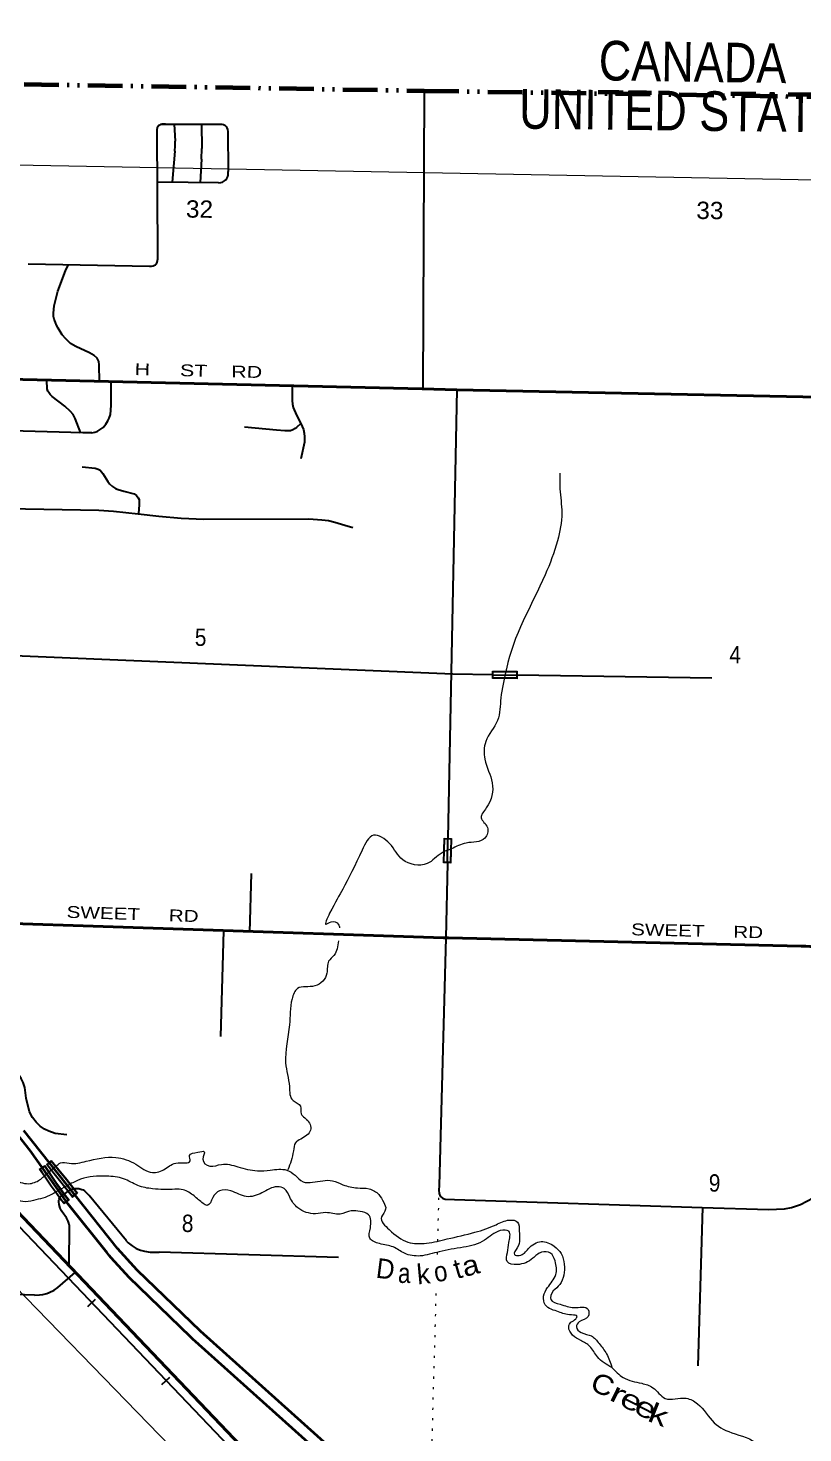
# Model space of a CAD drawing. Header units: feet. Extents: x -489137 to -242534, y 368785 to 558127.
# Drawn here: x -417307 to -409484, y 542763 to 556943 of the extents above; entities that cross this region are included whole.
import ezdxf
from ezdxf.enums import TextEntityAlignment as Align

# ---------------------------------------------------------------- set-up
doc = ezdxf.new("R2010")
doc.units = ezdxf.units.FT
doc.header["$LTSCALE"] = 70
doc.linetypes.add('DASH_DOUBLE_DOT', pattern=[9.2, 5, -1.2, 0.3, -1.2, 0.3, -1.2])
doc.linetypes.add('DOTTED', pattern=[1.5, 0.3, -1.2])
for name, color, linetype, lineweight in [('10', 7, 'DASH_DOUBLE_DOT', 60), ('18', 7, 'Continuous', 35), ('26', 7, 'Continuous', 40), ('27', 7, 'Continuous', 13), ('29', 7, 'Continuous', 25), ('31', 7, 'Continuous', 13), ('34', 7, 'Continuous', 25), ('39', 7, 'Continuous', 13), ('4', 7, 'Continuous', 13), ('55', 7, 'Continuous', 13), ('6', 7, 'DOTTED', 25), ('7', 7, 'DOTTED', 13)]:
    doc.layers.add(name, color=color, linetype=linetype, lineweight=lineweight)
doc.layers.add('41', color=7, linetype='Continuous')

msp = doc.modelspace()

# ---------------------------------------------------------------- linework, layer by layer
at = {"layer": '10'}
msp.add_lwpolyline([(-420509.76, 556436.64), (-418635.22, 556398.18), (-413309.47, 556311.12), (-407971.5, 556227.97), (-402701.87, 556136.28), (-397283.49, 556055.44), (-394123.72, 555925.82)], dxfattribs=at)
at = {"layer": '18'}
for points in [[(-403954.01, 532030.5), (-404384.24, 532412.31), (-404457.94, 532486.08), (-404482.75, 532510.92), (-404507.91, 532536.07), (-404628.31, 532656.44), (-408424.1, 536628.81), (-412045.68, 540418.86), (-412448.04, 540831.15), (-412719.92, 541087.37), (-415615.51, 543685.89), (-415638.57, 543706.59), (-415665.51, 543732.52), (-416286.85, 544330.56), (-416467.06, 544529.98), (-416487.42, 544552.51), (-416509.26, 544579.98), (-416900.42, 545071.95), (-416909.28, 545083.1), (-417286.86, 545614.21), (-417802.05, 546262.17)], [(-403904.8, 532133.69), (-404307.02, 532490.65), (-404404.48, 532588.21), (-404549.65, 532733.34), (-408324.77, 536684.08), (-410736.8, 539208.31), (-411966.55, 540495.27), (-412370.92, 540909.62), (-412645.45, 541168.34), (-415567.04, 543790.2), (-416206.52, 544405.71), (-416403.28, 544623.44), (-416830.88, 545161.25), (-417350.89, 545815.25)]]:
    msp.add_lwpolyline(points, dxfattribs=at)
at = {"layer": '26'}
msp.add_line((-404610.63, 531589.76), (-417491.43, 545077.24), dxfattribs=at)
for points in [[(-394183.28, 552795.33), (-396962.02, 552840.96), (-397314.71, 552841.19), (-402278.93, 552988.71), (-402652, 552994.95), (-407603.34, 553185.2), (-407975, 553189.95), (-407986.38, 553189.86), (-412977.51, 553291.09), (-413328.05, 553301.43), (-417795, 553404.83), (-418308.88, 553416.72), (-418658, 553418.95), (-420541.76, 553452.61)], [(-409124.29, 547313.83), (-409124.5, 547338.83), (-409124.64, 547356.22), (-409129.41, 547398.35), (-409138.57, 547439.74), (-409152, 547479.94), (-409169.56, 547518.53), (-409183.71, 547543.54), (-409201.07, 547565.99), (-409220.67, 547586.5), (-409242.31, 547604.84), (-409264.49, 547620.05), (-409283.89, 547630.5), (-409324.93, 547648.62), (-409367.63, 547662.35), (-409411.53, 547671.54), (-409456.15, 547676.09), (-409501, 547675.95), (-413062.9, 547760.49), (-413076.06, 547760.69), (-413112.9, 547761.92), (-418371.87, 547936.81), (-418974.96, 547951.48)]]:
    msp.add_lwpolyline(points, dxfattribs=at)
at = {"layer": '29'}
for p, q in [((-413309.47, 556311.12), (-413321.97, 553301.36)), ((-415996.12, 554642.95), (-416001.89, 555916.94)), ((-415920, 555972.92), (-415352, 555971.99)), ((-415833.16, 555972.78), (-415823.27, 555802.99)), ((-415555.97, 555972.32), (-415551.98, 555727.93)), ((-415289, 555899.95), (-415285.7, 555496.95)), ((-415824.15, 555699.05), (-415851, 555388.95)), ((-415554.46, 555618.98), (-415551.98, 555727.93)), ((-415554.46, 555618.98), (-415571, 555384.95)), ((-415383.99, 555382.28), (-415997, 555388.95)), ((-417306, 554564.95), (-416080.05, 554539.67)), ((-412977.51, 553291.09), (-413067.67, 548767.94)), ((-412619.2, 550416.4), (-412368.09, 550412.27)), ((-410404, 550379.95), (-412368.09, 550412.27)), ((-413072.75, 548513.21), (-413067.67, 548767.94)), ((-413072.75, 548513.21), (-413087.72, 547761.94)), ((-415054, 548408.95), (-415071, 547817.95)), ((-415332.86, 547831.06), (-415363, 546765.95)), ((-410498, 545036.95), (-410545, 543440.95)), ((-416892.19, 544862.94), (-416896.66, 544455.52)), ((-414174, 544534.95), (-415982.94, 544586.09))]:
    msp.add_line(p, q, dxfattribs=at)
for points in [[(-416001.89, 555916.94), (-415998.82, 555937.94), (-415994.56, 555951.47), (-415985.68, 555961.91), (-415971.37, 555970.03), (-415946.64, 555973.12), (-415920, 555972.92)], [(-415352, 555971.99), (-415335.3, 555969.26), (-415320.61, 555962.29), (-415307.48, 555949.93), (-415298.97, 555937.55), (-415293.57, 555920.54), (-415289, 555899.95)], [(-415824.15, 555699.05), (-415822.6, 555755.44), (-415823.27, 555802.99)], [(-415383.99, 555382.28), (-415359.26, 555385.42), (-415345.34, 555389.29), (-415322.93, 555400.89), (-415309.79, 555411.72), (-415298.97, 555425.64), (-415291.24, 555445.74), (-415287.38, 555460.43), (-415285.7, 555496.95)], [(-416080.05, 554539.67), (-416061.41, 554540.6), (-416045.18, 554544.47), (-416028.95, 554549.11), (-416019.07, 554554.56), (-416009.8, 554563.07), (-416001.9, 554580.04), (-415997.26, 554612.52), (-415996.12, 554642.95)], [(-416585, 553374.95), (-416588.51, 553542.27), (-416593.93, 553577.07), (-416610.16, 553610.32), (-416640.3, 553637.39), (-416687.44, 553666), (-416823.47, 553727.86), (-416876.8, 553759.57), (-416925.49, 553805.19), (-416963.36, 553847.73), (-417002.78, 553913.45), (-417019.01, 553945.16), (-417029.83, 553971.45), (-417042.96, 554006.25), (-417048.38, 554030.22), (-417049.15, 554065.02), (-417042.96, 554139.26), (-417005.87, 554287.73), (-416928.58, 554491.88), (-416900.76, 554550.65)], [(-416774, 552855.59), (-416829.64, 553002.51), (-416851.29, 553041.18), (-416879.11, 553073.66), (-416934.76, 553126.24), (-417064.6, 553225.22), (-417084.69, 553245.33), (-417098.61, 553263.89), (-417106.33, 553279.35), (-417112.52, 553301), (-417118.7, 553386.07)], [(-416661.98, 552858.34), (-416633.34, 552864.87), (-416610.15, 552872.6), (-416579.23, 552889.61), (-416549.86, 552912.81), (-416520.5, 552943.74), (-416500.4, 552977.77), (-416488.03, 553005.61), (-416475.67, 553044.27), (-416469.49, 553133.97), (-416466.39, 553369.05)], [(-414640, 553328.95), (-414641.26, 553182.34), (-414637.78, 553146.38), (-414630.44, 553112.74), (-414596.43, 553035.41), (-414554, 552952.95)], [(-416661.98, 552858.34), (-416755, 552855.95), (-417598, 552879.95)], [(-414554, 552952.95), (-414595.28, 552911.3), (-414608.8, 552900.86), (-414633.15, 552886.55), (-414656.72, 552879.21), (-414676.43, 552878.82), (-414713.91, 552879.21), (-414798.92, 552885.39), (-415121.99, 552916.33)], [(-414554, 552952.95), (-414526.87, 552891.58), (-414517.99, 552853.3), (-414514.51, 552817.34), (-414514.9, 552782.93), (-414517.6, 552763.21), (-414551.6, 552594.64)], [(-416759, 552514.95), (-416629.86, 552499.52), (-416598.94, 552491.79), (-416580.39, 552480.96), (-416551.03, 552446.93), (-416501.56, 552364.97), (-416484.56, 552343.31), (-416453.64, 552317.02), (-416424.27, 552296.92), (-416396.45, 552284.54), (-416339.26, 552269.08), (-416237.24, 552241.24), (-416212.51, 552224.23), (-416193.96, 552201.03), (-416186.23, 552185.56), (-416186.23, 552131.43), (-416190.87, 552043.27)], [(-419761, 552153.95), (-418181, 552110.95), (-417893, 552099.95), (-416593.95, 552078.03)], [(-416593.95, 552078.03), (-416442.82, 552068.03), (-416195.5, 552040.19)], [(-416195.5, 552040.19), (-415985.28, 552015.45), (-415759.6, 551996.89), (-415530.83, 551987.61), (-414473.54, 551990.7), (-414339.83, 551980.65), (-414273.37, 551971.37), (-414210.76, 551956.68), (-414108.74, 551925.74), (-414028.36, 551901)], [(-412619.2, 550416.4), (-413017, 550422.95), (-418254, 550638.95), (-420361, 550740.95)], [(-413087.74, 547761.08), (-413158, 545258.95), (-413161, 545212.95)], [(-416917, 545772.95), (-417031.74, 545785.78), (-417096.66, 545807.43), (-417139.94, 545830.63), (-417184.77, 545860.01), (-417224.96, 545900.23), (-417262.05, 545946.62), (-417292.97, 546005.39), (-417326.98, 546141.49), (-417340.89, 546248.21), (-417354.8, 546299.25), (-417374.89, 546339.46), (-417438.27, 546435.35), (-417483.1, 546489.48), (-417522.52, 546525.82), (-417567.34, 546550.57), (-417636.9, 546575.31), (-417769.06, 546608.56), (-417819.3, 546624.81), (-417850.98, 546644.14), (-417926.73, 546710.64)], [(-416892.19, 544862.94), (-416894.18, 544879.49), (-416901.13, 544901.14), (-416918.52, 544933.23), (-416961.8, 544993.55), (-416969.92, 545006.31), (-416981.51, 545032.6), (-416992.72, 545067.79), (-416996.97, 545096.01), (-416996.2, 545109.93), (-416994.26, 545121.92), (-416986.15, 545139.32), (-416977.26, 545149.75), (-416895.34, 545206.98), (-416886.45, 545212.78), (-416864.81, 545222.83), (-416841.23, 545230.18), (-416821.53, 545231.34), (-416793.32, 545228.63), (-416763.56, 545221.29), (-416750.42, 545215.87), (-416737.67, 545206.98), (-416726.46, 545197.31), (-416690, 545157.95)], [(-413161, 545212.95), (-413157.71, 545179.12), (-413145.34, 545151.28), (-413123.7, 545132.72), (-413096, 545123.95)], [(-409831.03, 545018.1), (-409669.72, 545023.68), (-409598.62, 545039.14), (-409508.96, 545070.08), (-409190.54, 545237.11)], [(-416312.82, 544700.02), (-416314, 544700.95), (-416690, 545157.95)], [(-413096, 545123.95), (-413001, 545117.95), (-410502, 545038.95), (-409831.03, 545018.1)], [(-416312.82, 544700.02), (-416294.81, 544681.91), (-416254.62, 544650.98), (-416214.43, 544626.23), (-416172.7, 544607.67), (-416130.96, 544596.84), (-416075.32, 544589.11), (-415982.94, 544586.09)], [(-417242, 544153.95), (-417190.18, 544156.45), (-417156.18, 544159.54), (-417115.99, 544170.37), (-417094.35, 544179.65), (-417044.88, 544204.39), (-417007.78, 544230.69), (-416830.02, 544382.25)], [(-417242, 544153.95), (-419461, 544228.95), (-419756, 544227.92)]]:
    msp.add_lwpolyline(points, dxfattribs=at)
msp.add_arc((-415934.61, 555826.84), 146.76, 84.2888, 104.12888, dxfattribs=at)
at = {"layer": '31'}
for p, q in [((-412618.29, 550453.34), (-412368.31, 550450.78)), ((-412368.31, 550450.78), (-412369.08, 550375.78)), ((-413030.46, 548764.15), (-413038.79, 548514.29)), ((-413038.79, 548514.29), (-413113.75, 548516.79))]:
    msp.add_line(p, q, dxfattribs=at)
for points in [[(-412369.08, 550375.78), (-412619.06, 550378.34), (-412618.29, 550453.34)], [(-413113.75, 548516.79), (-413105.42, 548766.65), (-413030.46, 548764.15)]]:
    msp.add_lwpolyline(points, dxfattribs=at)
for points in [[(-412610.37, 550445.26), (-412376.38, 550442.86), (-412376.99, 550383.85), (-412610.98, 550386.25)], [(-413097.69, 548758.38), (-413038.72, 548756.42), (-413046.51, 548522.55), (-413105.48, 548524.51)]]:
    msp.add_lwpolyline(points, close=True, dxfattribs=at)
at = {"layer": '34'}
for p, q in [((-416704.46, 544038.2), (-416624.47, 544114.59)), ((-415956.44, 543251.17), (-415876.45, 543327.56))]:
    msp.add_line(p, q, dxfattribs=at)
at = {"layer": '34', "lineweight": 13}
for points in [[(-421900.28, 549556.14), (-421899, 549554.95), (-421625, 549267.95), (-419030.54, 546551.3), (-398171.7, 524710.01), (-397269.06, 523749.26), (-394752.82, 521071.05)], [(-421680.54, 548609.75), (-421598.99, 548523.9), (-394753.49, 520882.81)]]:
    msp.add_lwpolyline(points, dxfattribs=at)
at = {"layer": '34'}
msp.add_lwpolyline([(-419029.74, 546552.05), (-398170.9, 524710.76)], dxfattribs=at)
at = {"layer": '39'}
for p, q in [((-417021.7, 545454.51), (-417147.35, 545352.37)), ((-416879.68, 545276.24), (-417035.46, 545188.5))]:
    msp.add_line(p, q, dxfattribs=at)
for points in [[(-411938.36, 552451.1), (-411937.73, 552293.38), (-411918.42, 552049.92), (-411962.4, 551768.72), (-412086.18, 551425.66), (-412476.84, 550475.75), (-412480.98, 550454.2)], [(-412480.98, 550454.2), (-412533.13, 550182.53), (-412568.36, 549953.92), (-412686.51, 549740.51), (-412696.77, 549564.3), (-412620.66, 549324.2), (-412680.5, 549071.57), (-412732.39, 548972.88), (-412668.75, 548872.79), (-412694.36, 548767.7), (-412883.48, 548717.31), (-413032.22, 548657.45)], [(-413032.22, 548657.45), (-413127.92, 548618.93), (-413279.25, 548509.3), (-413524.03, 548548.76), (-413657.83, 548712.53), (-413818.97, 548795.57), (-413934.32, 548644.95), (-414129.66, 548252.09), (-414262.37, 548008.45), (-414298.19, 547897.41), (-414247.22, 547921.11), (-414174.54, 547897.93), (-414161.87, 547859.9)], [(-414172.79, 547728.88), (-414218.94, 547582.28), (-414272.35, 547524.15), (-414290.05, 547402.75), (-414411.21, 547274.5), (-414585.85, 547248.25), (-414641.86, 547143.53), (-414667.35, 546882.38), (-414706.51, 546497.74), (-414668.91, 546258.12), (-414632.11, 546117.81), (-414555.79, 546060.13), (-414550.63, 545985.08), (-414494.58, 545927.64), (-414455.36, 545819.74), (-414553.75, 545729.73), (-414606.92, 545691.86), (-414628.2, 545609.02), (-414683.22, 545419.16)], [(-417021.7, 545454.51), (-416980.95, 545487.64), (-416891.8, 545484.53), (-416719.26, 545504.73), (-416420.82, 545543.66), (-416218.98, 545474.32), (-416051.76, 545391.21), (-415923.61, 545428.16), (-415793.13, 545489.41), (-415671.29, 545508.2), (-415676.7, 545562.99), (-415593.18, 545596.43), (-415528.26, 545601.72), (-415543.36, 545526.91), (-415471.24, 545457.12), (-415355.5, 545473.96), (-415189.59, 545449.64), (-414991.45, 545408.72), (-414861.64, 545415.25), (-414693.41, 545415.23), (-414610.93, 545363.56), (-414530.66, 545297.72), (-414435.46, 545292.51), (-414234.6, 545308.31), (-414127.66, 545268.5), (-413982.11, 545236.33), (-413864.66, 545226.79), (-413766.05, 545168.84), (-413716.35, 545089.19), (-413696.93, 545020.04), (-413738.41, 544943.52), (-413660.93, 544814.88), (-413471.94, 544688.94), (-413283.56, 544678.55), (-413074.27, 544720.59), (-412795.75, 544788.15), (-412581.98, 544864.6), (-412447.63, 544911.61), (-412364.79, 544890.33), (-412347.66, 544798.91), (-412367.93, 544632.96), (-412397.15, 544564.4), (-412348.63, 544553.67), (-412254.54, 544623.47), (-412125.97, 544694.87), (-411994.81, 544646.66), (-411924.77, 544572.84), (-411893.66, 544465.04), (-411938.72, 544260.87), (-412006.39, 544196.83)], [(-417597.16, 545243.84), (-417581.78, 545251.72), (-417514.38, 545293.46), (-417444.18, 545309.11), (-417382.65, 545291.86), (-417301.73, 545278.72), (-417189.77, 545317.89), (-417147.35, 545352.37)], [(-411411.82, 543423.44), (-411558.48, 543530.63), (-411636.23, 543636.97), (-411726.71, 543696.85), (-411809.16, 543750.55), (-411848.67, 543834.13), (-411825.81, 543880.47), (-411776.75, 543914.33), (-411764.29, 543938.5), (-411820.87, 543953.38), (-411950.2, 543985.36), (-412085.14, 544055.91), (-412102.31, 544143.28), (-412062.74, 544229.95), (-411980.06, 544360.69), (-411986.48, 544498.6), (-412034.16, 544578.23), (-412123.23, 544587.42), (-412211.15, 544525.65), (-412370.02, 544462.72), (-412468.98, 544492.3), (-412467.86, 544583.5), (-412452.43, 544684.66), (-412453.07, 544798.17), (-412540.14, 544805.31), (-412697.41, 544707.9), (-412911.1, 544637.53), (-413156.92, 544591.88), (-413350, 544549.63), (-413505.75, 544575.85), (-413620.5, 544640.08), (-413759.94, 544674.21), (-413856.58, 544728.08), (-413851.23, 544833.41), (-413869.89, 544965.39), (-413952.59, 544998.82), (-414043.73, 545003.98), (-414157.65, 544970.91), (-414301.37, 544986.85), (-414404.87, 544975.94), (-414582.53, 545034.86), (-414664.33, 545141.25), (-414720.01, 545229.08), (-414790.72, 545248.18), (-414945.51, 545187.23), (-415104.09, 545148.62), (-415259.47, 545205.24), (-415372.96, 545206.62), (-415440.68, 545138.53), (-415498.4, 545060.18), (-415538.71, 545078.91), (-415631.01, 545155.03), (-415741.74, 545217.18), (-415824.78, 545222.25), (-416049.71, 545227.01), (-416199.29, 545261.26), (-416342.39, 545327.86), (-416514.35, 545354.27), (-416776.21, 545323), (-416879.68, 545276.24)], [(-417033.21, 545189.76), (-417069.98, 545168.48), (-417251.1, 545109.87), (-417360.47, 545098.93), (-417432.35, 545117.13), (-417470.56, 545113.5)], [(-412006.39, 544196.83), (-412029.75, 544109.96), (-411935.07, 544062.19), (-411795.63, 544028.07), (-411651.96, 544008.08), (-411652.8, 543939.18), (-411742.67, 543883.52), (-411771.64, 543835.22), (-411721.69, 543775.84), (-411618.73, 543742.15), (-411542.63, 543666.23), (-411466.88, 543561.94), (-411411.82, 543423.44)], [(-411411.82, 543423.44), (-411299.55, 543322.76), (-411111.76, 543263.73), (-410998.79, 543219.79), (-410876, 543111.95), (-410663.63, 543112.34), (-410548.76, 543058.25), (-410380.85, 542865.68), (-410169.39, 542753.66), (-409945.97, 542625.27), (-409996.2, 542496.16), (-410038.27, 542371.01), (-410012.49, 542324.08), (-409919.39, 542312.81), (-409851.03, 542267.39), (-409897.18, 542140.25), (-409896.44, 542034.85), (-409708.19, 542014.32), (-409490.3, 541930.59), (-409081.91, 541844.55), (-408837.33, 541788.88), (-408624.16, 541816.69), (-408425.74, 541964.27), (-408266.87, 542027.19), (-408197.2, 541922.98), (-408317, 541739.99), (-408243.9, 541585.05), (-408067.36, 541601.15), (-407938.76, 541674.58), (-407932.01, 541678.79)]]:
    msp.add_spline(points, degree=3, dxfattribs=at)
at = {"layer": '4'}
msp.add_lwpolyline([(-485080.46, 556942.8), (-454770.68, 556296.26), (-424457.62, 555691.58), (-394141.55, 555128.56), (-363825.83, 554607.27), (-333509.43, 554127.66), (-303192.4, 553689.76), (-272874.8, 553293.56), (-242556.67, 552939.06)], dxfattribs=at)
msp.add_lwpolyline([(-485080.46, 556942.8), (-454770.68, 556296.26), (-424457.62, 555691.58), (-394141.55, 555128.56), (-363825.83, 554607.27), (-333509.43, 554127.66), (-303192.4, 553689.76), (-272874.8, 553293.56), (-242556.67, 552939.06)], dxfattribs=at)
at = {"layer": '55'}
for p, q in [((-417121.85, 545473.54), (-417071.97, 545513.33)), ((-417193.52, 545426.78), (-417138.44, 545462.55)), ((-416892.47, 545113.83), (-416943.72, 545074.89)), ((-416806.85, 545181.42), (-416857.62, 545140.93))]:
    msp.add_line(p, q, dxfattribs=at)
for points in [[(-416856.35, 545152.16), (-416885.83, 545189.11), (-416972.97, 545298.14), (-417041, 545382), (-417110.7, 545472.19), (-417073.24, 545502.07)], [(-417073.24, 545502.07), (-417003.46, 545414.28), (-416923.16, 545316.52), (-416852.43, 545226.74), (-416818.03, 545182.73), (-416856.35, 545152.16)], [(-417071.97, 545513.33), (-416997.24, 545419.31), (-416916.93, 545321.53), (-416846.14, 545231.68), (-416806.85, 545181.42)], [(-417193.52, 545426.78), (-417144.6, 545353.9), (-417077.22, 545253.49), (-417027.53, 545186.1), (-416975.8, 545114.09), (-416943.72, 545074.89)], [(-416942.41, 545085.92), (-416969.45, 545118.96), (-417021.06, 545190.81), (-417070.68, 545258.09), (-417137.96, 545358.36), (-417182.35, 545424.49), (-417140.69, 545451.55)], [(-417140.69, 545451.55), (-417032.05, 545289.87), (-416991.83, 545234.28), (-416944.1, 545167.45), (-416903.73, 545115.3), (-416942.41, 545085.92)], [(-417138.44, 545462.55), (-417025.49, 545294.45), (-416985.33, 545238.95), (-416937.68, 545172.23), (-416892.47, 545113.83)], [(-417121.85, 545473.54), (-417047.27, 545377.03), (-416979.2, 545293.12), (-416892.08, 545184.12), (-416857.62, 545140.93)]]:
    msp.add_lwpolyline(points, dxfattribs=at)
at = {"layer": '6'}
msp.add_lwpolyline([(-418655.46, 553418.91), (-418308.88, 553416.72), (-413321.97, 553301.36), (-412977.51, 553291.09), (-407986.38, 553189.86), (-407603.34, 553185.2), (-402645.7, 552997.22), (-402278.93, 552988.71), (-397304.55, 552843.09), (-396962.02, 552840.96)], dxfattribs=at)
at = {"layer": '7'}
for p, q in [((-413309.47, 556311.12), (-413321.97, 553301.36)), ((-412977.51, 553291.09), (-413067.69, 548767.03)), ((-413177.57, 544585.04), (-413178.62, 544547.97))]:
    msp.add_line(p, q, dxfattribs=at)
for points in [[(-413072.71, 548514.95), (-413087.74, 547761.08), (-413174.27, 544701.65)], [(-418974.98, 547951.85), (-418371.87, 547936.81), (-413087.74, 547761.08), (-407742.14, 547639.32), (-402402.64, 547515.62), (-397054.72, 547418.16), (-394284, 547290.95)], [(-413189.29, 544170.82), (-413237.77, 542456.53), (-413410.2, 537144.15), (-413432.21, 536131.95)]]:
    msp.add_lwpolyline(points, dxfattribs=at)

# ---------------------------------------------------------------- texts
at = {"layer": '10', "width": 0.85}
for s, rotation, p in [('CANADA', 359.108, (-411547.8, 556416.2)), ('UNITED STATES', 359.308, (-412351.22, 555928.47))]:
    msp.add_text(s, height=400, rotation=rotation, dxfattribs=at).set_placement(p)
at = {"layer": '27'}
for s, rotation, width, p in [('H     ST    RD', 358.675, 1.35, (-416231.93, 553440.34)), ('SWEET     RD', 358.095, 1.3, (-416919.18, 547962.92)), ('SWEET     RD', 358.64, 1.3, (-411220.02, 547786.77))]:
    msp.add_text(s, height=120, rotation=rotation, dxfattribs=dict(at, width=width)).set_placement(p)
at = {"layer": '41'}
for s, rotation, width, p in [('D', 352.819, 0.95, (-413710.2, 544319.52)), ('a', 14.795, 1.15, (-412815.42, 544358.3)), ('a', 358.982, 0.85, (-413510.27, 544276.68)), ('o', 9.298, 0.9, (-413127.17, 544294.62)), ('C', 338.1, 1.15, (-411542.19, 543157.68)), ('r', 333.789, 1.55, (-411390.39, 543071.37)), ('e', 333.523, 1.4, (-411257.46, 543004.81)), ('e', 332.783, 1.4, (-411113.56, 542928.44)), ('k', 338.725, 1.4, (-410977.73, 542854.46))]:
    msp.add_text(s, height=200, rotation=rotation, dxfattribs=dict(at, width=width)).set_placement(p, align=Align.CENTER)
for s, rotation, p in [('t', 16.217, (-412941.86, 544325.36)), ('k', 5.34, (-413306.82, 544268.11))]:
    msp.add_text(s, height=200, rotation=rotation, dxfattribs=at).set_placement(p, align=Align.CENTER)
at = {"layer": '7'}
for s, width, p in [('32', 1.05, (-415713.79, 555030.49)), ('33', 1.05, (-410561.08, 555016.59)), ('5', 0.9, (-415624.29, 550707.51)), ('4', 0.9, (-410227.56, 550533.39)), ('9', 0.9, (-410435.4, 545199.28)), ('8', 0.9, (-415755.04, 544791.94))]:
    msp.add_text(s, height=175, rotation=359.303, dxfattribs=dict(at, width=width)).set_placement(p)

doc.saveas('drawing.dxf')
